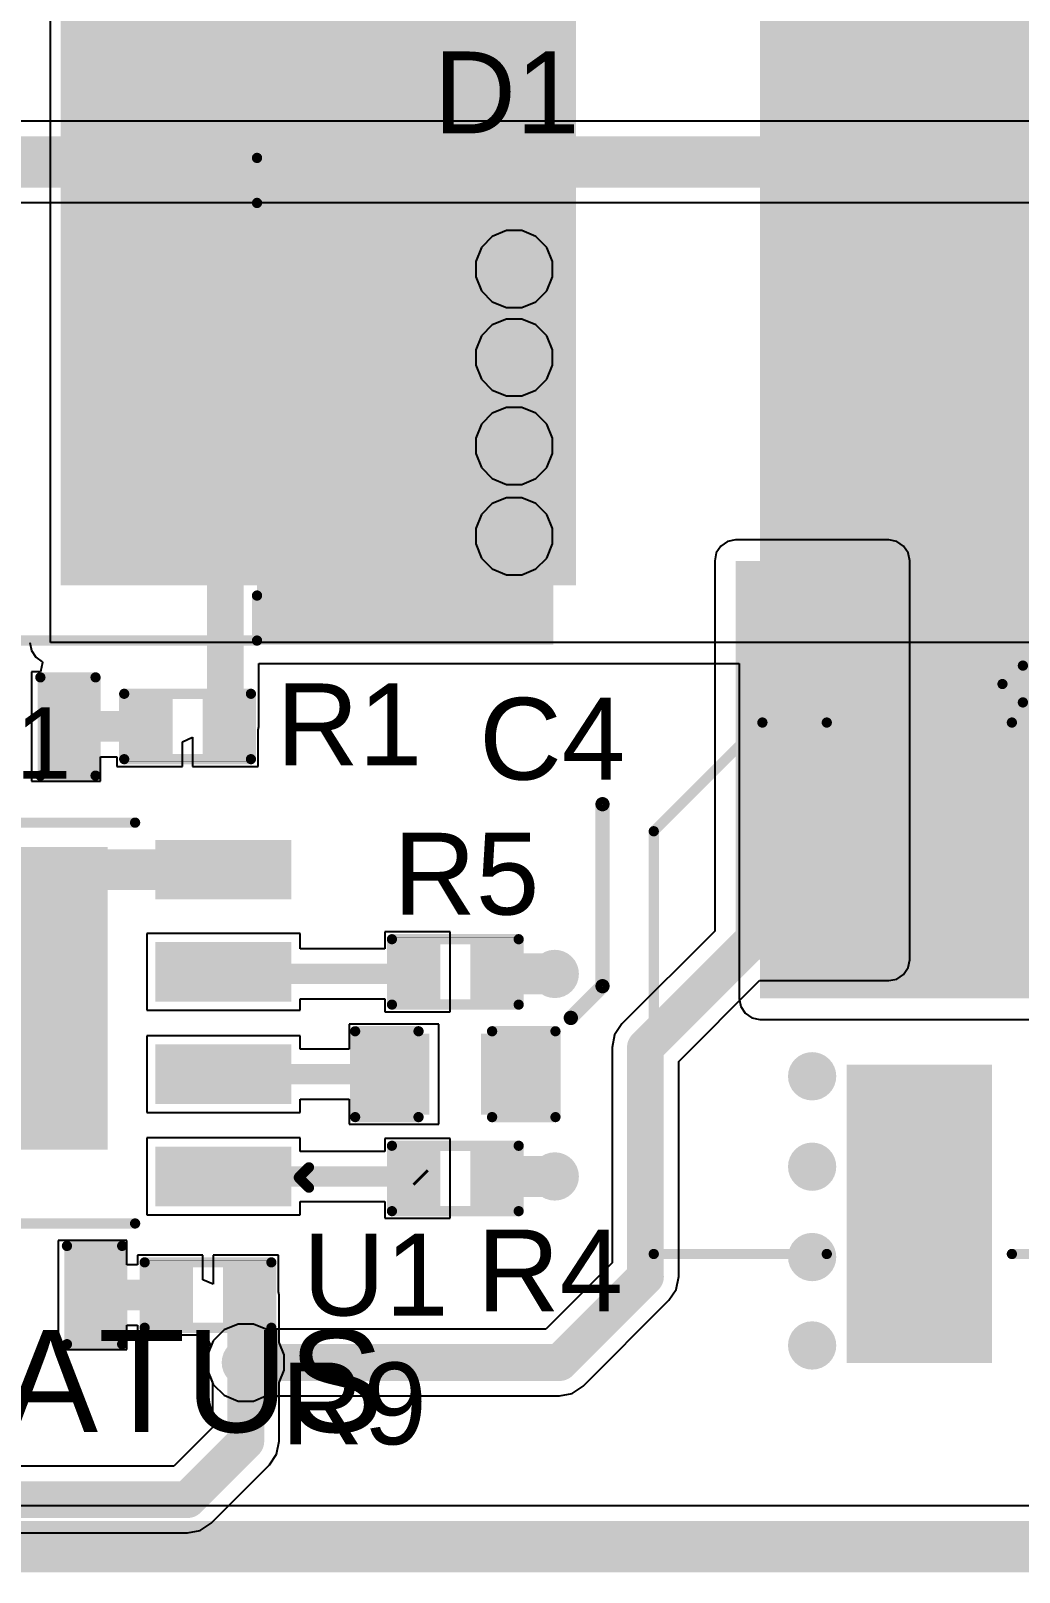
# Model space of a CAD drawing. Header units: millimetres. Extents: x 0.3 to 65.6, y 0.3 to 58.5.
# Drawn here: x 29.73 to 42.01, y 28.51 to 47.65 of the extents above; entities that cross this region are included whole.
import ezdxf

# ---------------------------------------------------------------- set-up
doc = ezdxf.new("R2010")
doc.units = ezdxf.units.MM
for name, color, linetype in [('BottomLayer', 5, 'Continuous'), ('BottomSolder', 6, 'Continuous'), ('TopLayer', 1, 'Continuous'), ('TopOverlay', 2, 'Continuous'), ('TopPaste', 8, 'Continuous'), ('TopSolder', 216, 'Continuous'), ('ViaHoleLayer', 16, 'Continuous')]:
    doc.layers.add(name, color=color, linetype=linetype)
doc.styles.add('Arial', font='', dxfattribs={"height": 0.2})
doc.styles.get('Arial').set_extended_font_data('Arial')

# ---------------------------------------------------------------- blocks, each defined once
blk = doc.blocks.new('8_SO_P____P___7')
at = {"layer": 'TopLayer'}
for points in [[(-3.475, 2.205), (-1.925, 2.205), (-1.925, 1.605), (-3.475, 1.605)], [(1.925, 2.205), (3.475, 2.205), (3.475, 1.605), (1.925, 1.605)], [(-1.144, 1.144), (1.144, 1.144), (1.144, -1.144), (-1.144, -1.144)], [(-3.475, 0.935), (-1.925, 0.935), (-1.925, 0.335), (-3.475, 0.335)], [(1.925, 0.935), (3.475, 0.935), (3.475, 0.335), (1.925, 0.335)], [(-3.475, -0.335), (-1.925, -0.335), (-1.925, -0.935), (-3.475, -0.935)], [(1.925, -0.335), (3.475, -0.335), (3.475, -0.935), (1.925, -0.935)], [(-3.475, -1.605), (-1.925, -1.605), (-1.925, -2.205), (-3.475, -2.205)], [(1.925, -1.605), (3.475, -1.605), (3.475, -2.205), (1.925, -2.205)]]:
    blk.add_hatch(color=1, dxfattribs=at).paths.add_polyline_path(points)
at = {"layer": 'TopPaste'}
for points in [[(-3.475, 2.205), (-1.925, 2.205), (-1.925, 1.605), (-3.475, 1.605)], [(1.925, 2.205), (3.475, 2.205), (3.475, 1.605), (1.925, 1.605)], [(-1.144, 1.144), (1.144, 1.144), (1.144, -1.144), (-1.144, -1.144)], [(-3.475, 0.935), (-1.925, 0.935), (-1.925, 0.335), (-3.475, 0.335)], [(1.925, 0.935), (3.475, 0.935), (3.475, 0.335), (1.925, 0.335)], [(-3.475, -0.335), (-1.925, -0.335), (-1.925, -0.935), (-3.475, -0.935)], [(1.925, -0.335), (3.475, -0.335), (3.475, -0.935), (1.925, -0.935)], [(-3.475, -1.605), (-1.925, -1.605), (-1.925, -2.205), (-3.475, -2.205)], [(1.925, -1.605), (3.475, -1.605), (3.475, -2.205), (1.925, -2.205)]]:
    blk.add_hatch(color=8, dxfattribs=at).paths.add_polyline_path(points)
at = {"layer": 'TopSolder'}
for points in [[(-3.545, 2.275), (-1.855, 2.275), (-1.855, 1.535), (-3.545, 1.535)], [(1.855, 2.275), (3.545, 2.275), (3.545, 1.535), (1.855, 1.535)], [(-1.214, 1.214), (1.214, 1.214), (1.214, -1.214), (-1.214, -1.214)], [(-3.545, 1.005), (-1.855, 1.005), (-1.855, 0.265), (-3.545, 0.265)], [(1.855, 1.005), (3.545, 1.005), (3.545, 0.265), (1.855, 0.265)], [(-3.545, -0.265), (-1.855, -0.265), (-1.855, -1.005), (-3.545, -1.005)], [(1.855, -0.265), (3.545, -0.265), (3.545, -1.005), (1.855, -1.005)], [(-3.545, -1.535), (-1.855, -1.535), (-1.855, -2.275), (-3.545, -2.275)], [(1.855, -1.535), (3.545, -1.535), (3.545, -2.275), (1.855, -2.275)]]:
    blk.add_hatch(color=216, dxfattribs=at).paths.add_polyline_path(points)
at = {"layer": 'TopOverlay', "const_width": 0.127}
for points in [[(1.902, 2.489), (-1.603, 2.489)], [(-3.636, 1.918), (-3.763, 2.045)], [(-3.763, 2.045), (-3.763, 1.791)], [(-3.636, 1.918), (-3.763, 1.791)], [(1.902, -2.489), (-1.603, -2.489)]]:
    blk.add_lwpolyline(points, dxfattribs=at)
at = {"layer": 'TopOverlay', "const_width": 0.0635}
for points in [[(-1.635, 2.489, 1), (-1.571, 2.489, 1)], [(1.87, 2.489, 1), (1.934, 2.489, 1)], [(-3.795, 2.045, 1), (-3.732, 2.045, 1)], [(-3.795, 2.045, 1), (-3.732, 2.045, 1)], [(-3.668, 1.918, 1), (-3.605, 1.918, 1)], [(-3.668, 1.918, 1), (-3.605, 1.918, 1)], [(-3.795, 1.791, 1), (-3.732, 1.791, 1)], [(-3.795, 1.791, 1), (-3.732, 1.791, 1)], [(-1.635, -2.489, 1), (-1.571, -2.489, 1)], [(1.87, -2.489, 1), (1.934, -2.489, 1)]]:
    blk.add_lwpolyline(points, format="xyb", close=True, dxfattribs=at)
blk = doc.blocks.new('R___0402_19')
at = {"layer": 'TopLayer'}
for points in [[(-0.699, -0.318), (-0.699, 0.318), (-0.241, 0.318), (-0.241, -0.318)], [(0.241, -0.318), (0.241, 0.318), (0.699, 0.318), (0.699, -0.318)]]:
    blk.add_hatch(color=1, dxfattribs=at).paths.add_polyline_path(points)
at = {"layer": 'TopPaste'}
for points in [[(-0.699, -0.318), (-0.699, 0.318), (-0.241, 0.318), (-0.241, -0.318)], [(0.241, -0.318), (0.241, 0.318), (0.699, 0.318), (0.699, -0.318)]]:
    blk.add_hatch(color=8, dxfattribs=at).paths.add_polyline_path(points)
at = {"layer": 'TopSolder'}
for points in [[(-0.754, -0.373), (-0.754, 0.373), (-0.186, 0.373), (-0.186, -0.373)], [(0.186, -0.373), (0.186, 0.373), (0.754, 0.373), (0.754, -0.373)]]:
    blk.add_hatch(color=216, dxfattribs=at).paths.add_polyline_path(points)
at = {"layer": 'TopOverlay'}
for points, const_width in [([(-0.787, 0.406), (-0.787, -0.406)], 0.127), ([(0.787, 0.406), (-0.787, 0.406)], 0.127), ([(0.787, 0.406), (0.787, -0.406)], 0.127), ([(0.787, -0.406), (-0.787, -0.406)], 0.127), ([(0.813, -0.432), (-0.813, -0.432)], 0.00323)]:
    blk.add_lwpolyline(points, dxfattribs=dict(at, const_width=const_width))
for points, const_width in [([(-0.819, 0.406, 1), (-0.756, 0.406, 1)], 0.0635), ([(-0.819, 0.406, 1), (-0.756, 0.406, 1)], 0.0635), ([(0.756, 0.406, 1), (0.819, 0.406, 1)], 0.0635), ([(0.756, 0.406, 1), (0.819, 0.406, 1)], 0.0635), ([(-0.819, -0.406, 1), (-0.756, -0.406, 1)], 0.0635), ([(-0.819, -0.406, 1), (-0.756, -0.406, 1)], 0.0635), ([(0.756, -0.406, 1), (0.819, -0.406, 1)], 0.0635), ([(0.756, -0.406, 1), (0.819, -0.406, 1)], 0.0635), ([(-0.814, -0.432, 1), (-0.812, -0.432, 1)], 0.00161), ([(0.812, -0.432, 1), (0.814, -0.432, 1)], 0.00161)]:
    blk.add_lwpolyline(points, format="xyb", close=True, dxfattribs=dict(at, const_width=const_width))
blk = doc.blocks.new('R___0402_23')
at = {"layer": 'TopLayer'}
for points in [[(-0.699, -0.318), (-0.699, 0.318), (-0.241, 0.318), (-0.241, -0.318)], [(0.241, -0.318), (0.241, 0.318), (0.699, 0.318), (0.699, -0.318)]]:
    blk.add_hatch(color=1, dxfattribs=at).paths.add_polyline_path(points)
at = {"layer": 'TopPaste'}
for points in [[(-0.699, -0.318), (-0.699, 0.318), (-0.241, 0.318), (-0.241, -0.318)], [(0.241, -0.318), (0.241, 0.318), (0.699, 0.318), (0.699, -0.318)]]:
    blk.add_hatch(color=8, dxfattribs=at).paths.add_polyline_path(points)
at = {"layer": 'TopSolder'}
for points in [[(-0.754, -0.373), (-0.754, 0.373), (-0.186, 0.373), (-0.186, -0.373)], [(0.186, -0.373), (0.186, 0.373), (0.754, 0.373), (0.754, -0.373)]]:
    blk.add_hatch(color=216, dxfattribs=at).paths.add_polyline_path(points)
at = {"layer": 'TopOverlay'}
for points, const_width in [([(-0.787, 0.406), (-0.787, -0.406)], 0.127), ([(0.787, 0.406), (-0.787, 0.406)], 0.127), ([(0.787, 0.406), (0.787, -0.406)], 0.127), ([(0.787, -0.406), (-0.787, -0.406)], 0.127), ([(0.813, -0.432), (-0.813, -0.432)], 0.00323)]:
    blk.add_lwpolyline(points, dxfattribs=dict(at, const_width=const_width))
for points, const_width in [([(-0.819, 0.406, 1), (-0.756, 0.406, 1)], 0.0635), ([(-0.819, 0.406, 1), (-0.756, 0.406, 1)], 0.0635), ([(0.756, 0.406, 1), (0.819, 0.406, 1)], 0.0635), ([(0.756, 0.406, 1), (0.819, 0.406, 1)], 0.0635), ([(-0.819, -0.406, 1), (-0.756, -0.406, 1)], 0.0635), ([(-0.819, -0.406, 1), (-0.756, -0.406, 1)], 0.0635), ([(0.756, -0.406, 1), (0.819, -0.406, 1)], 0.0635), ([(0.756, -0.406, 1), (0.819, -0.406, 1)], 0.0635), ([(-0.814, -0.432, 1), (-0.812, -0.432, 1)], 0.00161), ([(0.812, -0.432, 1), (0.814, -0.432, 1)], 0.00161)]:
    blk.add_lwpolyline(points, format="xyb", close=True, dxfattribs=dict(at, const_width=const_width))
blk = doc.blocks.new('R___0402_24')
at = {"layer": 'TopLayer'}
for points in [[(-0.699, -0.318), (-0.699, 0.318), (-0.241, 0.318), (-0.241, -0.318)], [(0.241, -0.318), (0.241, 0.318), (0.699, 0.318), (0.699, -0.318)]]:
    blk.add_hatch(color=1, dxfattribs=at).paths.add_polyline_path(points)
at = {"layer": 'TopPaste'}
for points in [[(-0.699, -0.318), (-0.699, 0.318), (-0.241, 0.318), (-0.241, -0.318)], [(0.241, -0.318), (0.241, 0.318), (0.699, 0.318), (0.699, -0.318)]]:
    blk.add_hatch(color=8, dxfattribs=at).paths.add_polyline_path(points)
at = {"layer": 'TopSolder'}
for points in [[(-0.754, -0.373), (-0.754, 0.373), (-0.186, 0.373), (-0.186, -0.373)], [(0.186, -0.373), (0.186, 0.373), (0.754, 0.373), (0.754, -0.373)]]:
    blk.add_hatch(color=216, dxfattribs=at).paths.add_polyline_path(points)
at = {"layer": 'TopOverlay'}
for points, const_width in [([(-0.787, 0.406), (-0.787, -0.406)], 0.127), ([(0.787, 0.406), (-0.787, 0.406)], 0.127), ([(0.787, 0.406), (0.787, -0.406)], 0.127), ([(0.787, -0.406), (-0.787, -0.406)], 0.127), ([(0.813, -0.432), (-0.813, -0.432)], 0.00323)]:
    blk.add_lwpolyline(points, dxfattribs=dict(at, const_width=const_width))
for points, const_width in [([(-0.819, 0.406, 1), (-0.756, 0.406, 1)], 0.0635), ([(-0.819, 0.406, 1), (-0.756, 0.406, 1)], 0.0635), ([(0.756, 0.406, 1), (0.819, 0.406, 1)], 0.0635), ([(0.756, 0.406, 1), (0.819, 0.406, 1)], 0.0635), ([(-0.819, -0.406, 1), (-0.756, -0.406, 1)], 0.0635), ([(-0.819, -0.406, 1), (-0.756, -0.406, 1)], 0.0635), ([(0.756, -0.406, 1), (0.819, -0.406, 1)], 0.0635), ([(0.756, -0.406, 1), (0.819, -0.406, 1)], 0.0635), ([(-0.814, -0.432, 1), (-0.812, -0.432, 1)], 0.00161), ([(0.812, -0.432, 1), (0.814, -0.432, 1)], 0.00161)]:
    blk.add_lwpolyline(points, format="xyb", close=True, dxfattribs=dict(at, const_width=const_width))
blk = doc.blocks.new('R___0402_27')
at = {"layer": 'TopLayer'}
for points in [[(-0.699, -0.318), (-0.699, 0.318), (-0.241, 0.318), (-0.241, -0.318)], [(0.241, -0.318), (0.241, 0.318), (0.699, 0.318), (0.699, -0.318)]]:
    blk.add_hatch(color=1, dxfattribs=at).paths.add_polyline_path(points)
at = {"layer": 'TopPaste'}
for points in [[(-0.699, -0.318), (-0.699, 0.318), (-0.241, 0.318), (-0.241, -0.318)], [(0.241, -0.318), (0.241, 0.318), (0.699, 0.318), (0.699, -0.318)]]:
    blk.add_hatch(color=8, dxfattribs=at).paths.add_polyline_path(points)
at = {"layer": 'TopSolder'}
for points in [[(-0.754, -0.373), (-0.754, 0.373), (-0.186, 0.373), (-0.186, -0.373)], [(0.186, -0.373), (0.186, 0.373), (0.754, 0.373), (0.754, -0.373)]]:
    blk.add_hatch(color=216, dxfattribs=at).paths.add_polyline_path(points)
at = {"layer": 'TopOverlay'}
for points, const_width in [([(-0.787, -0.406), (-0.787, 0.406)], 0.127), ([(-0.787, 0.406), (0.787, 0.406)], 0.127), ([(0.787, -0.406), (0.787, 0.406)], 0.127), ([(-0.787, -0.406), (0.787, -0.406)], 0.127), ([(-0.813, -0.432), (0.813, -0.432)], 0.00323)]:
    blk.add_lwpolyline(points, dxfattribs=dict(at, const_width=const_width))
for points, const_width in [([(-0.819, 0.406, 1), (-0.756, 0.406, 1)], 0.0635), ([(-0.819, 0.406, 1), (-0.756, 0.406, 1)], 0.0635), ([(0.756, 0.406, 1), (0.819, 0.406, 1)], 0.0635), ([(0.756, 0.406, 1), (0.819, 0.406, 1)], 0.0635), ([(-0.819, -0.406, 1), (-0.756, -0.406, 1)], 0.0635), ([(-0.819, -0.406, 1), (-0.756, -0.406, 1)], 0.0635), ([(0.756, -0.406, 1), (0.819, -0.406, 1)], 0.0635), ([(0.756, -0.406, 1), (0.819, -0.406, 1)], 0.0635), ([(-0.814, -0.432, 1), (-0.812, -0.432, 1)], 0.00161), ([(0.812, -0.432, 1), (0.814, -0.432, 1)], 0.00161)]:
    blk.add_lwpolyline(points, format="xyb", close=True, dxfattribs=dict(at, const_width=const_width))
blk = doc.blocks.new('LED_0603_33')
at = {"layer": 'TopLayer'}
for points in [[(-1, 0.5), (-0.5, 0.5), (-0.5, -0.5), (-1, -0.5)], [(0.5, 0.5), (1, 0.5), (1, -0.5), (0.5, -0.5)]]:
    blk.add_hatch(color=1, dxfattribs=at).paths.add_polyline_path(points)
at = {"layer": 'TopOverlay'}
blk.add_hatch(color=2, dxfattribs=at).paths.add_polyline_path([(1.118, -0.66), (1.753, -0.66), (1.753, 0.66), (1.118, 0.66)])
at = {"layer": 'TopPaste'}
for points in [[(-1, 0.5), (-0.5, 0.5), (-0.5, -0.5), (-1, -0.5)], [(0.5, 0.5), (1, 0.5), (1, -0.5), (0.5, -0.5)]]:
    blk.add_hatch(color=8, dxfattribs=at).paths.add_polyline_path(points)
at = {"layer": 'TopSolder'}
for points in [[(-1.102, 0.602), (-0.398, 0.602), (-0.398, -0.602), (-1.102, -0.602)], [(0.398, 0.602), (1.102, 0.602), (1.102, -0.602), (0.398, -0.602)]]:
    blk.add_hatch(color=216, dxfattribs=at).paths.add_polyline_path(points)
at = {"layer": 'TopOverlay', "const_width": 0.127}
for points in [[(-1.118, 0.61), (-1.118, -0.61)], [(-0.432, 0.61), (-1.118, 0.61)], [(1.118, 0.61), (0.432, 0.61)], [(1.118, 0.61), (1.118, -0.61)], [(-0.432, -0.61), (-1.118, -0.61)], [(1.118, -0.61), (0.432, -0.61)]]:
    blk.add_lwpolyline(points, dxfattribs=at)
at = {"layer": 'TopOverlay', "const_width": 0.0635}
for points in [[(-1.149, 0.61, 1), (-1.086, 0.61, 1)], [(-1.149, 0.61, 1), (-1.086, 0.61, 1)], [(-0.464, 0.61, 1), (-0.4, 0.61, 1)], [(0.4, 0.61, 1), (0.464, 0.61, 1)], [(1.086, 0.61, 1), (1.149, 0.61, 1)], [(1.086, 0.61, 1), (1.149, 0.61, 1)], [(-1.149, -0.61, 1), (-1.086, -0.61, 1)], [(-1.149, -0.61, 1), (-1.086, -0.61, 1)], [(-0.464, -0.61, 1), (-0.4, -0.61, 1)], [(0.4, -0.61, 1), (0.464, -0.61, 1)], [(1.086, -0.61, 1), (1.149, -0.61, 1)], [(1.086, -0.61, 1), (1.149, -0.61, 1)]]:
    blk.add_lwpolyline(points, format="xyb", close=True, dxfattribs=at)
blk = doc.blocks.new('LED_0603_35')
at = {"layer": 'TopLayer'}
for points in [[(-1, 0.5), (-0.5, 0.5), (-0.5, -0.5), (-1, -0.5)], [(0.5, 0.5), (1, 0.5), (1, -0.5), (0.5, -0.5)]]:
    blk.add_hatch(color=1, dxfattribs=at).paths.add_polyline_path(points)
at = {"layer": 'TopOverlay'}
blk.add_hatch(color=2, dxfattribs=at).paths.add_polyline_path([(1.118, -0.66), (1.753, -0.66), (1.753, 0.66), (1.118, 0.66)])
at = {"layer": 'TopPaste'}
for points in [[(-1, 0.5), (-0.5, 0.5), (-0.5, -0.5), (-1, -0.5)], [(0.5, 0.5), (1, 0.5), (1, -0.5), (0.5, -0.5)]]:
    blk.add_hatch(color=8, dxfattribs=at).paths.add_polyline_path(points)
at = {"layer": 'TopSolder'}
for points in [[(-1.102, 0.602), (-0.398, 0.602), (-0.398, -0.602), (-1.102, -0.602)], [(0.398, 0.602), (1.102, 0.602), (1.102, -0.602), (0.398, -0.602)]]:
    blk.add_hatch(color=216, dxfattribs=at).paths.add_polyline_path(points)
at = {"layer": 'TopOverlay', "const_width": 0.127}
for points in [[(-0.432, 0.61), (-1.118, 0.61)], [(-1.118, 0.61), (-1.118, -0.61)], [(1.118, 0.61), (0.432, 0.61)], [(1.118, 0.61), (1.118, -0.61)], [(-0.432, -0.61), (-1.118, -0.61)], [(1.118, -0.61), (0.432, -0.61)]]:
    blk.add_lwpolyline(points, dxfattribs=at)
at = {"layer": 'TopOverlay', "const_width": 0.0635}
for points in [[(-1.149, 0.61, 1), (-1.086, 0.61, 1)], [(-1.149, 0.61, 1), (-1.086, 0.61, 1)], [(-0.464, 0.61, 1), (-0.4, 0.61, 1)], [(0.4, 0.61, 1), (0.464, 0.61, 1)], [(1.086, 0.61, 1), (1.149, 0.61, 1)], [(1.086, 0.61, 1), (1.149, 0.61, 1)], [(-1.149, -0.61, 1), (-1.086, -0.61, 1)], [(-1.149, -0.61, 1), (-1.086, -0.61, 1)], [(-0.464, -0.61, 1), (-0.4, -0.61, 1)], [(0.4, -0.61, 1), (0.464, -0.61, 1)], [(1.086, -0.61, 1), (1.149, -0.61, 1)], [(1.086, -0.61, 1), (1.149, -0.61, 1)]]:
    blk.add_lwpolyline(points, format="xyb", close=True, dxfattribs=at)
blk = doc.blocks.new('SMC_47')
at = {"layer": 'TopLayer'}
for points in [[(-6, 2.15), (-1.9, 2.15), (-1.9, -2.15), (-6, -2.15)], [(1.9, 2.15), (6, 2.15), (6, -2.15), (1.9, -2.15)]]:
    blk.add_hatch(color=1, dxfattribs=at).paths.add_polyline_path(points)
at = {"layer": 'TopOverlay'}
for points in [[(-7.239, 2.235), (-3.556, 2.235), (-3.556, 3.048), (-7.239, 3.048)], [(-7.239, -2.261), (-6.096, -2.261), (-6.096, 2.26), (-7.239, 2.26)], [(-7.239, -3.048), (-3.556, -3.048), (-3.556, -2.236), (-7.239, -2.236)]]:
    blk.add_hatch(color=2, dxfattribs=at).paths.add_polyline_path(points)
at = {"layer": 'TopPaste'}
for points in [[(-6, 2.15), (-1.9, 2.15), (-1.9, -2.15), (-6, -2.15)], [(1.9, 2.15), (6, 2.15), (6, -2.15), (1.9, -2.15)]]:
    blk.add_hatch(color=8, dxfattribs=at).paths.add_polyline_path(points)
at = {"layer": 'TopSolder'}
for points in [[(-6.102, 2.252), (-1.798, 2.252), (-1.798, -2.252), (-6.102, -2.252)], [(1.798, 2.252), (6.102, 2.252), (6.102, -2.252), (1.798, -2.252)]]:
    blk.add_hatch(color=216, dxfattribs=at).paths.add_polyline_path(points)
at = {"layer": 'TopOverlay', "const_width": 0.127}
for points in [[(3.581, 2.997), (-3.556, 2.997)], [(-3.556, 2.997), (-3.556, 2.438)], [(3.581, 2.997), (3.581, 2.438)], [(-3.556, -2.438), (-3.556, -2.997)], [(3.581, -2.438), (3.581, -2.997)], [(3.581, -2.997), (-3.556, -2.997)]]:
    blk.add_lwpolyline(points, dxfattribs=at)
at = {"layer": 'TopOverlay', "const_width": 0.0635}
for points in [[(-3.588, 2.997, 1), (-3.524, 2.997, 1)], [(-3.588, 2.997, 1), (-3.524, 2.997, 1)], [(3.55, 2.997, 1), (3.613, 2.997, 1)], [(3.55, 2.997, 1), (3.613, 2.997, 1)], [(-3.588, 2.438, 1), (-3.524, 2.438, 1)], [(3.55, 2.438, 1), (3.613, 2.438, 1)], [(-3.588, -2.438, 1), (-3.524, -2.438, 1)], [(3.55, -2.438, 1), (3.613, -2.438, 1)], [(-3.588, -2.997, 1), (-3.524, -2.997, 1)], [(-3.588, -2.997, 1), (-3.524, -2.997, 1)], [(3.55, -2.997, 1), (3.613, -2.997, 1)], [(3.55, -2.997, 1), (3.613, -2.997, 1)]]:
    blk.add_lwpolyline(points, format="xyb", close=True, dxfattribs=at)
blk = doc.blocks.new('50SVPF10M_55')
at = {"layer": 'TopLayer'}
for points in [[(-4.55, 0.8), (-1.05, 0.8), (-1.05, -0.8), (-4.55, -0.8)], [(1.05, 0.8), (4.55, 0.8), (4.55, -0.8), (1.05, -0.8)]]:
    blk.add_hatch(color=1, dxfattribs=at).paths.add_polyline_path(points)
at = {"layer": 'TopPaste'}
for points in [[(-4.55, 0.8), (-1.05, 0.8), (-1.05, -0.8), (-4.55, -0.8)], [(1.05, 0.8), (4.55, 0.8), (4.55, -0.8), (1.05, -0.8)]]:
    blk.add_hatch(color=8, dxfattribs=at).paths.add_polyline_path(points)
at = {"layer": 'TopSolder'}
for points in [[(-4.652, 0.902), (-0.948, 0.902), (-0.948, -0.902), (-4.652, -0.902)], [(0.948, 0.902), (4.652, 0.902), (4.652, -0.902), (0.948, -0.902)]]:
    blk.add_hatch(color=216, dxfattribs=at).paths.add_polyline_path(points)
at = {"layer": 'TopOverlay', "const_width": 0.127}
for points in [[(-3.3, 1.95), (-1.95, 3.3)], [(3.3, 3.3), (-1.95, 3.3)], [(3.3, 1.15), (3.3, 3.3)], [(-3.3, 1.15), (-3.3, 1.95)], [(-3.779, 1.033), (-3.779, 1.567)], [(-3.55, 1.287), (-4.007, 1.287)], [(-3.3, -1.95), (-3.3, -1.15)], [(3.3, -3.3), (3.3, -1.15)], [(-1.95, -3.3), (-3.3, -1.95)], [(3.3, -3.3), (-1.95, -3.3)]]:
    blk.add_lwpolyline(points, dxfattribs=at)
at = {"layer": 'TopOverlay', "const_width": 0.0635}
for points in [[(-1.982, 3.3, 1), (-1.918, 3.3, 1)], [(-1.982, 3.3, 1), (-1.918, 3.3, 1)], [(3.268, 3.3, 1), (3.332, 3.3, 1)], [(3.268, 3.3, 1), (3.332, 3.3, 1)], [(-3.332, 1.95, 1), (-3.268, 1.95, 1)], [(-3.332, 1.95, 1), (-3.268, 1.95, 1)], [(-3.81, 1.567, 1), (-3.747, 1.567, 1)], [(-4.039, 1.287, 1), (-3.975, 1.287, 1)], [(-3.582, 1.287, 1), (-3.518, 1.287, 1)], [(-3.332, 1.15, 1), (-3.268, 1.15, 1)], [(3.268, 1.15, 1), (3.332, 1.15, 1)], [(-3.81, 1.033, 1), (-3.747, 1.033, 1)], [(-3.332, -1.15, 1), (-3.268, -1.15, 1)], [(3.268, -1.15, 1), (3.332, -1.15, 1)], [(-3.332, -1.95, 1), (-3.268, -1.95, 1)], [(-3.332, -1.95, 1), (-3.268, -1.95, 1)], [(-1.982, -3.3, 1), (-1.918, -3.3, 1)], [(-1.982, -3.3, 1), (-1.918, -3.3, 1)], [(3.268, -3.3, 1), (3.332, -3.3, 1)], [(3.268, -3.3, 1), (3.332, -3.3, 1)]]:
    blk.add_lwpolyline(points, format="xyb", close=True, dxfattribs=at)
blk = doc.blocks.new('C___0603_58')
at = {"layer": 'TopLayer'}
for points in [[(-0.381, 0.445), (-0.381, -0.445), (-1.143, -0.445), (-1.143, 0.445)], [(1.143, 0.445), (1.143, -0.445), (0.381, -0.445), (0.381, 0.445)]]:
    blk.add_hatch(color=1, dxfattribs=at).paths.add_polyline_path(points)
at = {"layer": 'TopPaste'}
for points in [[(-0.381, 0.445), (-0.381, -0.445), (-1.143, -0.445), (-1.143, 0.445)], [(1.143, 0.445), (1.143, -0.445), (0.381, -0.445), (0.381, 0.445)]]:
    blk.add_hatch(color=8, dxfattribs=at).paths.add_polyline_path(points)
at = {"layer": 'TopSolder'}
for points in [[(-0.321, 0.504), (-0.321, -0.504), (-1.203, -0.504), (-1.203, 0.504)], [(1.203, 0.504), (1.203, -0.504), (0.321, -0.504), (0.321, 0.504)]]:
    blk.add_hatch(color=216, dxfattribs=at).paths.add_polyline_path(points)
at = {"layer": 'TopOverlay', "const_width": 0.127}
for points in [[(-1.245, 0.533), (-1.245, -0.533)], [(-0.457, 0.533), (-1.245, 0.533)], [(1.245, 0.533), (0.457, 0.533)], [(1.245, 0.533), (1.245, -0.533)], [(-0.457, -0.533), (-1.245, -0.533)], [(1.245, -0.533), (0.457, -0.533)]]:
    blk.add_lwpolyline(points, dxfattribs=at)
at = {"layer": 'TopOverlay', "const_width": 0.0635}
for points in [[(-1.276, 0.533, 1), (-1.213, 0.533, 1)], [(-1.276, 0.533, 1), (-1.213, 0.533, 1)], [(-0.489, 0.533, 1), (-0.425, 0.533, 1)], [(0.425, 0.533, 1), (0.489, 0.533, 1)], [(1.213, 0.533, 1), (1.276, 0.533, 1)], [(1.213, 0.533, 1), (1.276, 0.533, 1)], [(-1.276, -0.533, 1), (-1.213, -0.533, 1)], [(-1.276, -0.533, 1), (-1.213, -0.533, 1)], [(-0.489, -0.533, 1), (-0.425, -0.533, 1)], [(0.425, -0.533, 1), (0.489, -0.533, 1)], [(1.213, -0.533, 1), (1.276, -0.533, 1)], [(1.213, -0.533, 1), (1.276, -0.533, 1)]]:
    blk.add_lwpolyline(points, format="xyb", close=True, dxfattribs=at)

msp = doc.modelspace()

# ---------------------------------------------------------------- hatches: boundary and pattern name
at = {"layer": 'BottomLayer'}
h = msp.add_hatch(color=5, dxfattribs=at)
edge = h.paths.add_edge_path()
edge.add_arc((35.732, 44.694), 0.3, 0, 360)
h = msp.add_hatch(color=5, dxfattribs=at)
edge = h.paths.add_edge_path()
edge.add_arc((35.732, 43.597), 0.3, 0, 360)
h = msp.add_hatch(color=5, dxfattribs=at)
edge = h.paths.add_edge_path()
edge.add_arc((35.732, 42.499), 0.3, 0, 360)
h = msp.add_hatch(color=5, dxfattribs=at)
edge = h.paths.add_edge_path()
edge.add_arc((35.732, 41.377), 0.3, 0, 360)
msp.add_hatch(color=5, dxfattribs=at).paths.add_polyline_path([(40.389, 36.118), (40.389, 41.071), (38.484, 41.071), (38.484, 36.118)])
h = msp.add_hatch(color=5, dxfattribs=at)
edge = h.paths.add_edge_path()
edge.add_arc((39.435, 40.27), 0.3, 0, 360)
h = msp.add_hatch(color=5, dxfattribs=at)
edge = h.paths.add_edge_path()
edge.add_arc((39.435, 39.147), 0.3, 0, 360)
h = msp.add_hatch(color=5, dxfattribs=at)
edge = h.paths.add_edge_path()
edge.add_arc((39.435, 38.025), 0.3, 0, 360)
h = msp.add_hatch(color=5, dxfattribs=at)
edge = h.paths.add_edge_path()
edge.add_arc((39.435, 36.927), 0.3, 0, 360)
h = msp.add_hatch(color=5, dxfattribs=at)
edge = h.paths.add_edge_path()
edge.add_arc((30.099, 36.373), 0.3, 0, 360)
h = msp.add_hatch(color=5, dxfattribs=at)
edge = h.paths.add_edge_path()
edge.add_arc((36.237, 35.941), 0.3, 0, 360)
h = msp.add_hatch(color=5, dxfattribs=at)
edge = h.paths.add_edge_path()
edge.add_arc((39.435, 34.67), 0.3, 0, 360)
h = msp.add_hatch(color=5, dxfattribs=at)
edge = h.paths.add_edge_path()
edge.add_arc((30.099, 34.29), 0.3, 0, 360)
h = msp.add_hatch(color=5, dxfattribs=at)
edge = h.paths.add_edge_path()
edge.add_arc((36.237, 33.426), 0.3, 0, 360)
h = msp.add_hatch(color=5, dxfattribs=at)
edge = h.paths.add_edge_path()
edge.add_arc((39.435, 33.547), 0.3, 0, 360)
h = msp.add_hatch(color=5, dxfattribs=at)
edge = h.paths.add_edge_path()
edge.add_arc((39.435, 32.425), 0.3, 0, 360)
h = msp.add_hatch(color=5, dxfattribs=at)
edge = h.paths.add_edge_path()
edge.add_arc((39.435, 31.327), 0.3, 0, 360)
h = msp.add_hatch(color=5, dxfattribs=at)
edge = h.paths.add_edge_path()
edge.add_arc((32.398, 31.115), 0.3, 0, 360)
at = {"layer": 'BottomSolder'}
h = msp.add_hatch(color=6, dxfattribs=at)
edge = h.paths.add_edge_path()
edge.add_arc((35.732, 44.694), 0.15, 0, 360)
h = msp.add_hatch(color=6, dxfattribs=at)
edge = h.paths.add_edge_path()
edge.add_arc((35.732, 43.597), 0.15, 0, 360)
h = msp.add_hatch(color=6, dxfattribs=at)
edge = h.paths.add_edge_path()
edge.add_arc((35.732, 42.499), 0.15, 0, 360)
h = msp.add_hatch(color=6, dxfattribs=at)
edge = h.paths.add_edge_path()
edge.add_arc((35.732, 41.377), 0.15, 0, 360)
h = msp.add_hatch(color=6, dxfattribs=at)
edge = h.paths.add_edge_path()
edge.add_arc((39.435, 40.27), 0.15, 0, 360)
h = msp.add_hatch(color=6, dxfattribs=at)
edge = h.paths.add_edge_path()
edge.add_arc((39.435, 39.147), 0.15, 0, 360)
h = msp.add_hatch(color=6, dxfattribs=at)
edge = h.paths.add_edge_path()
edge.add_arc((39.435, 38.025), 0.15, 0, 360)
h = msp.add_hatch(color=6, dxfattribs=at)
edge = h.paths.add_edge_path()
edge.add_arc((39.435, 36.927), 0.15, 0, 360)
h = msp.add_hatch(color=6, dxfattribs=at)
edge = h.paths.add_edge_path()
edge.add_arc((30.099, 36.373), 0.15, 0, 360)
h = msp.add_hatch(color=6, dxfattribs=at)
edge = h.paths.add_edge_path()
edge.add_arc((36.237, 35.941), 0.15, 0, 360)
h = msp.add_hatch(color=6, dxfattribs=at)
edge = h.paths.add_edge_path()
edge.add_arc((39.435, 34.67), 0.15, 0, 360)
h = msp.add_hatch(color=6, dxfattribs=at)
edge = h.paths.add_edge_path()
edge.add_arc((30.099, 34.29), 0.15, 0, 360)
h = msp.add_hatch(color=6, dxfattribs=at)
edge = h.paths.add_edge_path()
edge.add_arc((39.435, 33.547), 0.15, 0, 360)
h = msp.add_hatch(color=6, dxfattribs=at)
edge = h.paths.add_edge_path()
edge.add_arc((36.237, 33.426), 0.15, 0, 360)
h = msp.add_hatch(color=6, dxfattribs=at)
edge = h.paths.add_edge_path()
edge.add_arc((39.435, 32.425), 0.15, 0, 360)
h = msp.add_hatch(color=6, dxfattribs=at)
edge = h.paths.add_edge_path()
edge.add_arc((39.435, 31.327), 0.15, 0, 360)
h = msp.add_hatch(color=6, dxfattribs=at)
edge = h.paths.add_edge_path()
edge.add_arc((32.398, 31.115), 0.15, 0, 360)
at = {"layer": 'TopLayer'}
for points in [[(38.786, 35.636), (43.053, 35.636), (43.053, 55.245), (38.786, 55.245)], [(30.099, 54.813), (30.099, 40.767), (36.5, 40.767), (36.5, 54.813)], [(28.194, 33.757), (30.683, 33.757), (30.683, 37.516), (28.194, 37.516)], [(39.951, 35.636), (48.587, 35.636), (48.587, 36.5), (39.951, 36.5)]]:
    msp.add_hatch(color=1, dxfattribs=at).paths.add_polyline_path(points)
h = msp.add_hatch(color=1, dxfattribs=at)
edge = h.paths.add_edge_path()
edge.add_arc((35.732, 44.694), 0.3, 0, 360)
h = msp.add_hatch(color=1, dxfattribs=at)
edge = h.paths.add_edge_path()
edge.add_arc((35.732, 43.597), 0.3, 0, 360)
h = msp.add_hatch(color=1, dxfattribs=at)
edge = h.paths.add_edge_path()
edge.add_arc((35.732, 42.499), 0.3, 0, 360)
h = msp.add_hatch(color=1, dxfattribs=at)
edge = h.paths.add_edge_path()
edge.add_arc((35.732, 41.377), 0.3, 0, 360)
h = msp.add_hatch(color=1, dxfattribs=at)
edge = h.paths.add_edge_path()
edge.add_arc((39.435, 40.27), 0.3, 0, 360)
h = msp.add_hatch(color=1, dxfattribs=at)
edge = h.paths.add_edge_path()
edge.add_arc((39.435, 39.147), 0.3, 0, 360)
h = msp.add_hatch(color=1, dxfattribs=at)
edge = h.paths.add_edge_path()
edge.add_arc((39.435, 38.025), 0.3, 0, 360)
h = msp.add_hatch(color=1, dxfattribs=at)
edge = h.paths.add_edge_path()
edge.add_arc((39.435, 36.927), 0.3, 0, 360)
h = msp.add_hatch(color=1, dxfattribs=at)
edge = h.paths.add_edge_path()
edge.add_arc((30.099, 36.373), 0.3, 0, 360)
h = msp.add_hatch(color=1, dxfattribs=at)
edge = h.paths.add_edge_path()
edge.add_arc((36.237, 35.941), 0.3, 0, 360)
h = msp.add_hatch(color=1, dxfattribs=at)
edge = h.paths.add_edge_path()
edge.add_arc((39.435, 34.67), 0.3, 0, 360)
h = msp.add_hatch(color=1, dxfattribs=at)
edge = h.paths.add_edge_path()
edge.add_arc((30.099, 34.29), 0.3, 0, 360)
h = msp.add_hatch(color=1, dxfattribs=at)
edge = h.paths.add_edge_path()
edge.add_arc((36.237, 33.426), 0.3, 0, 360)
h = msp.add_hatch(color=1, dxfattribs=at)
edge = h.paths.add_edge_path()
edge.add_arc((39.435, 33.547), 0.3, 0, 360)
h = msp.add_hatch(color=1, dxfattribs=at)
edge = h.paths.add_edge_path()
edge.add_arc((39.435, 32.425), 0.3, 0, 360)
h = msp.add_hatch(color=1, dxfattribs=at)
edge = h.paths.add_edge_path()
edge.add_arc((39.435, 31.327), 0.3, 0, 360)
h = msp.add_hatch(color=1, dxfattribs=at)
edge = h.paths.add_edge_path()
edge.add_arc((32.398, 31.115), 0.3, 0, 360)
at = {"layer": 'TopSolder'}
h = msp.add_hatch(color=216, dxfattribs=at)
edge = h.paths.add_edge_path()
edge.add_arc((35.732, 44.694), 0.15, 0, 360)
h = msp.add_hatch(color=216, dxfattribs=at)
edge = h.paths.add_edge_path()
edge.add_arc((35.732, 43.597), 0.15, 0, 360)
h = msp.add_hatch(color=216, dxfattribs=at)
edge = h.paths.add_edge_path()
edge.add_arc((35.732, 42.499), 0.15, 0, 360)
h = msp.add_hatch(color=216, dxfattribs=at)
edge = h.paths.add_edge_path()
edge.add_arc((35.732, 41.377), 0.15, 0, 360)
h = msp.add_hatch(color=216, dxfattribs=at)
edge = h.paths.add_edge_path()
edge.add_arc((39.435, 40.27), 0.15, 0, 360)
h = msp.add_hatch(color=216, dxfattribs=at)
edge = h.paths.add_edge_path()
edge.add_arc((39.435, 39.147), 0.15, 0, 360)
h = msp.add_hatch(color=216, dxfattribs=at)
edge = h.paths.add_edge_path()
edge.add_arc((39.435, 38.025), 0.15, 0, 360)
h = msp.add_hatch(color=216, dxfattribs=at)
edge = h.paths.add_edge_path()
edge.add_arc((39.435, 36.927), 0.15, 0, 360)
h = msp.add_hatch(color=216, dxfattribs=at)
edge = h.paths.add_edge_path()
edge.add_arc((30.099, 36.373), 0.15, 0, 360)
h = msp.add_hatch(color=216, dxfattribs=at)
edge = h.paths.add_edge_path()
edge.add_arc((36.237, 35.941), 0.15, 0, 360)
h = msp.add_hatch(color=216, dxfattribs=at)
edge = h.paths.add_edge_path()
edge.add_arc((39.435, 34.67), 0.15, 0, 360)
h = msp.add_hatch(color=216, dxfattribs=at)
edge = h.paths.add_edge_path()
edge.add_arc((30.099, 34.29), 0.15, 0, 360)
h = msp.add_hatch(color=216, dxfattribs=at)
edge = h.paths.add_edge_path()
edge.add_arc((39.435, 33.547), 0.15, 0, 360)
h = msp.add_hatch(color=216, dxfattribs=at)
edge = h.paths.add_edge_path()
edge.add_arc((36.237, 33.426), 0.15, 0, 360)
h = msp.add_hatch(color=216, dxfattribs=at)
edge = h.paths.add_edge_path()
edge.add_arc((39.435, 32.425), 0.15, 0, 360)
h = msp.add_hatch(color=216, dxfattribs=at)
edge = h.paths.add_edge_path()
edge.add_arc((39.435, 31.327), 0.15, 0, 360)
h = msp.add_hatch(color=216, dxfattribs=at)
edge = h.paths.add_edge_path()
edge.add_arc((32.398, 31.115), 0.15, 0, 360)
at = {"layer": 'ViaHoleLayer'}
h = msp.add_hatch(color=16, dxfattribs=at)
edge = h.paths.add_edge_path()
edge.add_arc((35.732, 44.694), 0.15, 0, 360)
h = msp.add_hatch(color=16, dxfattribs=at)
edge = h.paths.add_edge_path()
edge.add_arc((35.732, 43.597), 0.15, 0, 360)
h = msp.add_hatch(color=16, dxfattribs=at)
edge = h.paths.add_edge_path()
edge.add_arc((35.732, 42.499), 0.15, 0, 360)
h = msp.add_hatch(color=16, dxfattribs=at)
edge = h.paths.add_edge_path()
edge.add_arc((35.732, 41.377), 0.15, 0, 360)
h = msp.add_hatch(color=16, dxfattribs=at)
edge = h.paths.add_edge_path()
edge.add_arc((39.435, 40.27), 0.15, 0, 360)
h = msp.add_hatch(color=16, dxfattribs=at)
edge = h.paths.add_edge_path()
edge.add_arc((39.435, 39.147), 0.15, 0, 360)
h = msp.add_hatch(color=16, dxfattribs=at)
edge = h.paths.add_edge_path()
edge.add_arc((39.435, 38.025), 0.15, 0, 360)
h = msp.add_hatch(color=16, dxfattribs=at)
edge = h.paths.add_edge_path()
edge.add_arc((39.435, 36.927), 0.15, 0, 360)
h = msp.add_hatch(color=16, dxfattribs=at)
edge = h.paths.add_edge_path()
edge.add_arc((30.099, 36.373), 0.15, 0, 360)
h = msp.add_hatch(color=16, dxfattribs=at)
edge = h.paths.add_edge_path()
edge.add_arc((36.237, 35.941), 0.15, 0, 360)
h = msp.add_hatch(color=16, dxfattribs=at)
edge = h.paths.add_edge_path()
edge.add_arc((39.435, 34.67), 0.15, 0, 360)
h = msp.add_hatch(color=16, dxfattribs=at)
edge = h.paths.add_edge_path()
edge.add_arc((30.099, 34.29), 0.15, 0, 360)
h = msp.add_hatch(color=16, dxfattribs=at)
edge = h.paths.add_edge_path()
edge.add_arc((39.435, 33.547), 0.15, 0, 360)
h = msp.add_hatch(color=16, dxfattribs=at)
edge = h.paths.add_edge_path()
edge.add_arc((36.237, 33.426), 0.15, 0, 360)
h = msp.add_hatch(color=16, dxfattribs=at)
edge = h.paths.add_edge_path()
edge.add_arc((39.435, 32.425), 0.15, 0, 360)
h = msp.add_hatch(color=16, dxfattribs=at)
edge = h.paths.add_edge_path()
edge.add_arc((39.435, 31.327), 0.15, 0, 360)
h = msp.add_hatch(color=16, dxfattribs=at)
edge = h.paths.add_edge_path()
edge.add_arc((32.398, 31.115), 0.15, 0, 360)

# ---------------------------------------------------------------- linework, layer by layer
at = {"layer": 'BottomLayer'}
for p, q in [((43.663, 46.53), (27.235, 46.53)), ((27.026, 45.52), (43.453, 45.52)), ((35.461, 45.099), (35.327, 44.964)), ((35.637, 45.172), (35.461, 45.099)), ((35.827, 45.172), (35.637, 45.172)), ((36.003, 45.099), (35.827, 45.172)), ((36.137, 44.964), (36.003, 45.099)), ((35.327, 44.964), (35.254, 44.789)), ((36.21, 44.789), (36.137, 44.964)), ((35.254, 44.789), (35.254, 44.599)), ((36.21, 44.599), (36.21, 44.789)), ((35.254, 44.599), (35.327, 44.423)), ((35.327, 44.423), (35.461, 44.289)), ((36.003, 44.289), (36.137, 44.423)), ((36.137, 44.423), (36.21, 44.599)), ((35.461, 44.289), (35.637, 44.216)), ((35.827, 44.216), (36.003, 44.289)), ((35.637, 44.074), (35.461, 44.002)), ((35.637, 44.216), (35.827, 44.216)), ((35.827, 44.074), (35.637, 44.074)), ((36.003, 44.002), (35.827, 44.074)), ((35.327, 43.867), (35.254, 43.692)), ((35.461, 44.002), (35.327, 43.867)), ((36.137, 43.867), (36.003, 44.002)), ((36.21, 43.692), (36.137, 43.867)), ((35.254, 43.692), (35.254, 43.502)), ((36.21, 43.502), (36.21, 43.692)), ((35.254, 43.502), (35.327, 43.326)), ((36.137, 43.326), (36.21, 43.502)), ((35.327, 43.326), (35.461, 43.192)), ((36.003, 43.192), (36.137, 43.326)), ((35.461, 43.192), (35.637, 43.119)), ((35.637, 43.119), (35.827, 43.119)), ((35.827, 43.119), (36.003, 43.192)), ((35.461, 42.904), (35.327, 42.77)), ((35.637, 42.977), (35.461, 42.904)), ((35.827, 42.977), (35.637, 42.977)), ((36.003, 42.904), (35.827, 42.977)), ((36.137, 42.77), (36.003, 42.904)), ((35.327, 42.77), (35.254, 42.594)), ((36.21, 42.594), (36.137, 42.77)), ((35.254, 42.594), (35.254, 42.404)), ((36.21, 42.404), (36.21, 42.594)), ((35.254, 42.404), (35.327, 42.229)), ((36.137, 42.229), (36.21, 42.404)), ((35.327, 42.229), (35.461, 42.094)), ((36.003, 42.094), (36.137, 42.229)), ((35.461, 42.094), (35.637, 42.021)), ((35.637, 42.021), (35.827, 42.021)), ((35.827, 42.021), (36.003, 42.094)), ((35.461, 41.782), (35.327, 41.647)), ((35.637, 41.854), (35.461, 41.782)), ((35.827, 41.854), (35.637, 41.854)), ((36.003, 41.782), (35.827, 41.854)), ((36.137, 41.647), (36.003, 41.782)), ((35.327, 41.647), (35.254, 41.472)), ((36.21, 41.472), (36.137, 41.647)), ((35.254, 41.472), (35.254, 41.282)), ((36.21, 41.282), (36.21, 41.472)), ((35.254, 41.282), (35.327, 41.106)), ((36.137, 41.106), (36.21, 41.282)), ((38.244, 41.17), (38.225, 41.071)), ((38.3, 41.254), (38.244, 41.17)), ((38.385, 41.31), (38.3, 41.254)), ((38.484, 41.33), (38.385, 41.31)), ((40.389, 41.33), (38.484, 41.33)), ((40.488, 41.31), (40.389, 41.33)), ((40.572, 41.254), (40.488, 41.31)), ((40.628, 41.17), (40.572, 41.254)), ((40.648, 41.071), (40.628, 41.17)), ((35.327, 41.106), (35.461, 40.972)), ((35.461, 40.972), (35.637, 40.899)), ((35.827, 40.899), (36.003, 40.972)), ((36.003, 40.972), (36.137, 41.106)), ((38.225, 41.071), (38.225, 36.474)), ((40.648, 36.118), (40.648, 41.071)), ((35.637, 40.899), (35.827, 40.899)), ((38.225, 36.474), (37.07, 35.32)), ((40.572, 35.935), (40.628, 36.019)), ((40.628, 36.019), (40.648, 36.118)), ((37.778, 34.855), (38.782, 35.859)), ((38.782, 35.859), (40.389, 35.859)), ((40.389, 35.859), (40.488, 35.878)), ((40.488, 35.878), (40.572, 35.935)), ((37.07, 35.32), (36.981, 35.185)), ((36.981, 35.185), (36.949, 35.027)), ((36.949, 35.027), (36.949, 32.353)), ((37.778, 32.182), (37.778, 34.855)), ((36.949, 32.353), (36.125, 31.529)), ((37.746, 32.023), (37.778, 32.182)), ((37.656, 31.889), (37.746, 32.023)), ((36.59, 30.822), (37.656, 31.889)), ((32.303, 31.593), (32.127, 31.52)), ((32.493, 31.593), (32.303, 31.593)), ((32.646, 31.529), (32.493, 31.593)), ((32.127, 31.52), (31.993, 31.386)), ((36.125, 31.529), (32.646, 31.529)), ((31.993, 31.386), (31.92, 31.21)), ((31.92, 31.21), (31.92, 31.02)), ((31.92, 31.02), (31.993, 30.844)), ((31.993, 30.844), (32.127, 30.71)), ((36.455, 30.732), (36.59, 30.822)), ((32.127, 30.71), (32.303, 30.637)), ((32.303, 30.637), (32.493, 30.637)), ((32.493, 30.637), (32.646, 30.701)), ((32.646, 30.701), (36.297, 30.701)), ((36.297, 30.701), (36.455, 30.732)), ((51.333, 29.334), (8.693, 29.334))]:
    msp.add_line(p, q, dxfattribs=at)
for points, const_width in [([(27.026, 46.025), (43.663, 46.025)], 0.635), ([(37.363, 35.027), (38.692, 36.355)], 0.457), ([(38.692, 36.355), (38.71, 36.355)], 0.457), ([(38.71, 36.355), (38.76, 36.406)], 0.457), ([(38.76, 36.406), (38.76, 36.424)], 0.457), ([(37.363, 32.182), (37.363, 35.027)], 0.457), ([(36.297, 31.115), (37.363, 32.182)], 0.457), ([(32.398, 31.115), (36.297, 31.115)], 0.457), ([(8.484, 28.829), (51.333, 28.829)], 0.635)]:
    msp.add_lwpolyline(points, dxfattribs=dict(at, const_width=const_width))
at = {"layer": 'BottomLayer', "const_width": 0.229}
for points in [[(38.578, 36.355, 1), (38.807, 36.355, 1)], [(38.578, 36.355, 1), (38.807, 36.355, 1)], [(38.595, 36.355, 1), (38.824, 36.355, 1)], [(38.595, 36.355, 1), (38.824, 36.355, 1)], [(38.646, 36.424, 1), (38.875, 36.424, 1)], [(38.646, 36.406, 1), (38.875, 36.406, 1)], [(38.646, 36.406, 1), (38.875, 36.406, 1)], [(37.249, 35.027, 1), (37.478, 35.027, 1)], [(37.249, 35.027, 1), (37.478, 35.027, 1)], [(37.249, 32.182, 1), (37.478, 32.182, 1)], [(37.249, 32.182, 1), (37.478, 32.182, 1)], [(32.283, 31.115, 1), (32.512, 31.115, 1)], [(36.182, 31.115, 1), (36.411, 31.115, 1)], [(36.182, 31.115, 1), (36.411, 31.115, 1)]]:
    msp.add_lwpolyline(points, format="xyb", close=True, dxfattribs=at)
at = {"layer": 'TopLayer'}
for p, q in [((29.972, 40.056), (29.972, 52.451)), ((29.713, 40.056), (29.733, 39.957)), ((43.053, 40.056), (29.972, 40.056)), ((29.733, 39.957), (29.789, 39.873)), ((29.789, 39.873), (29.869, 39.819)), ((29.869, 39.819), (29.871, 39.808)), ((29.848, 39.692), (29.735, 39.692)), ((29.735, 39.692), (29.735, 38.337)), ((29.871, 39.808), (29.848, 39.692)), ((32.558, 39.014), (32.558, 39.797)), ((32.558, 39.797), (38.527, 39.797)), ((38.527, 39.797), (38.527, 35.636)), ((31.61, 38.824), (31.737, 38.88)), ((31.737, 38.88), (31.737, 38.519)), ((32.55, 38.974), (32.558, 39.014)), ((32.55, 38.519), (32.55, 38.974)), ((31.61, 38.519), (31.61, 38.824)), ((30.591, 38.337), (30.591, 38.639)), ((30.591, 38.639), (30.797, 38.639)), ((30.797, 38.639), (30.797, 38.519)), ((30.797, 38.519), (31.61, 38.519)), ((31.737, 38.519), (32.55, 38.519)), ((29.735, 38.337), (30.591, 38.337)), ((33.072, 36.444), (31.166, 36.444)), ((31.166, 36.444), (31.166, 35.489)), ((33.072, 36.252), (33.072, 36.444)), ((34.938, 36.462), (34.125, 36.462)), ((34.125, 36.462), (34.125, 36.252)), ((34.938, 35.471), (34.938, 36.462)), ((34.125, 36.252), (33.072, 36.252)), ((33.072, 35.489), (33.072, 35.63)), ((33.072, 35.63), (34.125, 35.63)), ((34.125, 35.63), (34.125, 35.471)), ((38.527, 35.636), (38.547, 35.537)), ((31.166, 35.489), (33.072, 35.489)), ((34.125, 35.471), (34.938, 35.471)), ((38.547, 35.537), (38.603, 35.453)), ((38.603, 35.453), (38.687, 35.397)), ((34.798, 35.319), (33.68, 35.319)), ((33.68, 35.319), (33.68, 35.007)), ((34.798, 34.074), (34.798, 35.319)), ((38.687, 35.397), (38.786, 35.377)), ((38.786, 35.377), (48.587, 35.377)), ((33.072, 35.174), (31.166, 35.174)), ((31.166, 35.174), (31.166, 34.219)), ((33.072, 35.007), (33.072, 35.174)), ((33.68, 35.007), (33.072, 35.007)), ((33.072, 34.219), (33.072, 34.386)), ((33.072, 34.386), (33.68, 34.386)), ((33.68, 34.386), (33.68, 34.074)), ((31.166, 34.219), (33.072, 34.219)), ((33.68, 34.074), (34.798, 34.074)), ((33.072, 33.904), (31.166, 33.904)), ((31.166, 33.904), (31.166, 32.949)), ((33.072, 33.737), (33.072, 33.904)), ((34.938, 33.896), (34.125, 33.896)), ((34.125, 33.896), (34.125, 33.737)), ((34.938, 32.906), (34.938, 33.896)), ((34.125, 33.737), (33.072, 33.737)), ((33.072, 32.949), (33.072, 33.116)), ((33.072, 33.116), (34.125, 33.116)), ((34.125, 33.116), (34.125, 32.906)), ((31.166, 32.949), (33.072, 32.949)), ((34.125, 32.906), (34.938, 32.906)), ((30.921, 32.631), (30.066, 32.631)), ((30.066, 32.631), (30.066, 31.275)), ((30.921, 32.329), (30.921, 32.631)), ((31.864, 32.449), (31.051, 32.449)), ((31.051, 32.449), (31.051, 32.329)), ((31.864, 32.144), (31.864, 32.449)), ((32.804, 32.449), (31.991, 32.449)), ((31.991, 32.449), (31.991, 32.088)), ((32.804, 31.993), (32.804, 32.449)), ((31.051, 32.329), (30.921, 32.329)), ((31.991, 32.088), (31.864, 32.144)), ((32.812, 31.953), (32.804, 31.993)), ((32.812, 31.363), (32.812, 31.953)), ((30.921, 31.275), (30.921, 31.578)), ((30.921, 31.578), (31.051, 31.578)), ((31.051, 31.578), (31.051, 31.458)), ((31.051, 31.458), (31.856, 31.458)), ((31.856, 31.458), (31.864, 31.458)), ((31.864, 31.458), (31.905, 31.451)), ((31.905, 31.451), (31.963, 31.313)), ((30.066, 31.275), (30.921, 31.275)), ((31.963, 31.313), (31.92, 31.21)), ((31.92, 31.21), (31.92, 31.02)), ((32.875, 31.21), (32.812, 31.363)), ((32.875, 31.02), (32.875, 31.21)), ((31.92, 31.02), (31.983, 30.867)), ((32.812, 30.867), (32.875, 31.02)), ((31.983, 30.867), (31.983, 30.309)), ((32.812, 30.137), (32.812, 30.867)), ((31.983, 30.309), (31.502, 29.828)), ((32.781, 29.979), (32.812, 30.137)), ((32.691, 29.844), (32.781, 29.979)), ((31.502, 29.828), (27.28, 29.828)), ((31.967, 29.12), (32.691, 29.844)), ((31.832, 29.03), (31.967, 29.12)), ((27.451, 28.999), (31.674, 28.999)), ((31.674, 28.999), (31.832, 29.03))]:
    msp.add_line(p, q, dxfattribs=at)
for points, const_width in [([(32.08, 41.834), (32.144, 41.77)], 0.457), ([(32.144, 39.014), (32.144, 41.77)], 0.457), ([(30.163, 39.014), (31.204, 39.014)], 0.381), ([(30.302, 37.186), (30.353, 37.236)], 0.508), ([(30.353, 37.236), (32.294, 37.236)], 0.508), ([(35.463, 35.941), (36.237, 35.941)], 0.508), ([(32.32, 35.941), (34.523, 35.941)], 0.254), ([(32.294, 34.696), (34.205, 34.696)], 0.254), ([(32.294, 33.426), (34.421, 33.426)], 0.254), ([(34.557, 33.426), (34.582, 33.401)], 0.254), ([(35.463, 33.426), (36.237, 33.426)], 0.508), ([(32.398, 30.137), (32.398, 31.953)], 0.457), ([(30.493, 31.953), (31.458, 31.953)], 0.381), ([(31.674, 29.413), (32.398, 30.137)], 0.457), ([(27.28, 29.413), (31.674, 29.413)], 0.457)]:
    msp.add_lwpolyline(points, dxfattribs=dict(at, const_width=const_width))
for points, const_width in [([(31.966, 41.834, 1), (32.194, 41.834, 1)], 0.229), ([(32.029, 41.77, 1), (32.258, 41.77, 1)], 0.229), ([(32.029, 41.77, 1), (32.258, 41.77, 1)], 0.229), ([(32.029, 39.014, 1), (32.258, 39.014, 1)], 0.229), ([(30.068, 39.014, 1), (30.258, 39.014, 1)], 0.191), ([(31.109, 39.014, 1), (31.299, 39.014, 1)], 0.191), ([(30.175, 37.186, 1), (30.429, 37.186, 1)], 0.254), ([(30.226, 37.236, 1), (30.48, 37.236, 1)], 0.254), ([(30.226, 37.236, 1), (30.48, 37.236, 1)], 0.254), ([(32.167, 37.236, 1), (32.421, 37.236, 1)], 0.254), ([(35.336, 35.941, 1), (35.59, 35.941, 1)], 0.254), ([(36.11, 35.941, 1), (36.364, 35.941, 1)], 0.254), ([(32.256, 35.941, 1), (32.383, 35.941, 1)], 0.127), ([(34.459, 35.941, 1), (34.586, 35.941, 1)], 0.127), ([(32.231, 34.696, 1), (32.358, 34.696, 1)], 0.127), ([(34.142, 34.696, 1), (34.269, 34.696, 1)], 0.127), ([(32.231, 33.426, 1), (32.358, 33.426, 1)], 0.127), ([(34.358, 33.426, 1), (34.485, 33.426, 1)], 0.127), ([(34.493, 33.426, 1), (34.62, 33.426, 1)], 0.127), ([(34.519, 33.401, 1), (34.646, 33.401, 1)], 0.127), ([(35.336, 33.426, 1), (35.59, 33.426, 1)], 0.254), ([(36.11, 33.426, 1), (36.364, 33.426, 1)], 0.254), ([(32.283, 31.953, 1), (32.512, 31.953, 1)], 0.229), ([(30.398, 31.953, 1), (30.589, 31.953, 1)], 0.191), ([(31.363, 31.953, 1), (31.553, 31.953, 1)], 0.191), ([(32.283, 30.137, 1), (32.512, 30.137, 1)], 0.229), ([(32.283, 30.137, 1), (32.512, 30.137, 1)], 0.229), ([(31.559, 29.413, 1), (31.788, 29.413, 1)], 0.229), ([(31.559, 29.413, 1), (31.788, 29.413, 1)], 0.229)]:
    msp.add_lwpolyline(points, format="xyb", close=True, dxfattribs=dict(at, const_width=const_width))
at = {"layer": 'TopOverlay', "const_width": 0.178}
for points in [[(36.83, 35.789), (36.83, 38.049)], [(36.436, 35.395), (36.83, 35.789)]]:
    msp.add_lwpolyline(points, dxfattribs=at)
at = {"layer": 'TopOverlay', "const_width": 0.0889}
for points in [[(36.786, 38.049, 1), (36.874, 38.049, 1)], [(36.786, 35.789, 1), (36.874, 35.789, 1)], [(36.786, 35.789, 1), (36.874, 35.789, 1)], [(36.392, 35.395, 1), (36.481, 35.395, 1)]]:
    msp.add_lwpolyline(points, format="xyb", close=True, dxfattribs=at)

# ---------------------------------------------------------------- block references
for name, p, rotation in [('SMC_47', (28.981, 43.078), 180), ('50SVPF10M_55', (40.767, 35.763), 270), ('LED_0603_35', (29.413, 39.014), 180), ('8_SO_P____P___7', (29.419, 35.331), 180), ('R___0402_23', (35.001, 35.966), 180), ('C___0603_58', (35.001, 34.696), 180), ('R___0402_24', (35.001, 33.401), 180), ('LED_0603_33', (29.743, 31.953), 180), ('R___0402_19', (31.928, 31.953), 180)]:
    msp.add_blockref(name, p, dxfattribs=dict(rotation=rotation))
msp.add_blockref('R___0402_27', (31.674, 39.014))

# ---------------------------------------------------------------- texts
at = {"layer": 'TopOverlay', "style": 'Arial'}
for s, p in [('D1', (34.73, 46.381)), ('R1', (32.775, 38.532)), ('C4', (35.298, 38.354)), ('R5', (34.231, 36.678)), ('R4', (35.272, 31.75)), ('U1', (33.105, 31.699)), ('R9', (32.834, 30.099))]:
    msp.add_text(s, height=1.016, dxfattribs=at).set_placement(p)
for s, height, p in [('SOLENOID-1', 0.889, (22.707, 38.364)), ('STATUS', 1.27, (27.112, 30.251))]:
    msp.add_text(s, height=height, rotation=360, dxfattribs=at).set_placement(p)

doc.saveas('drawing.dxf')
